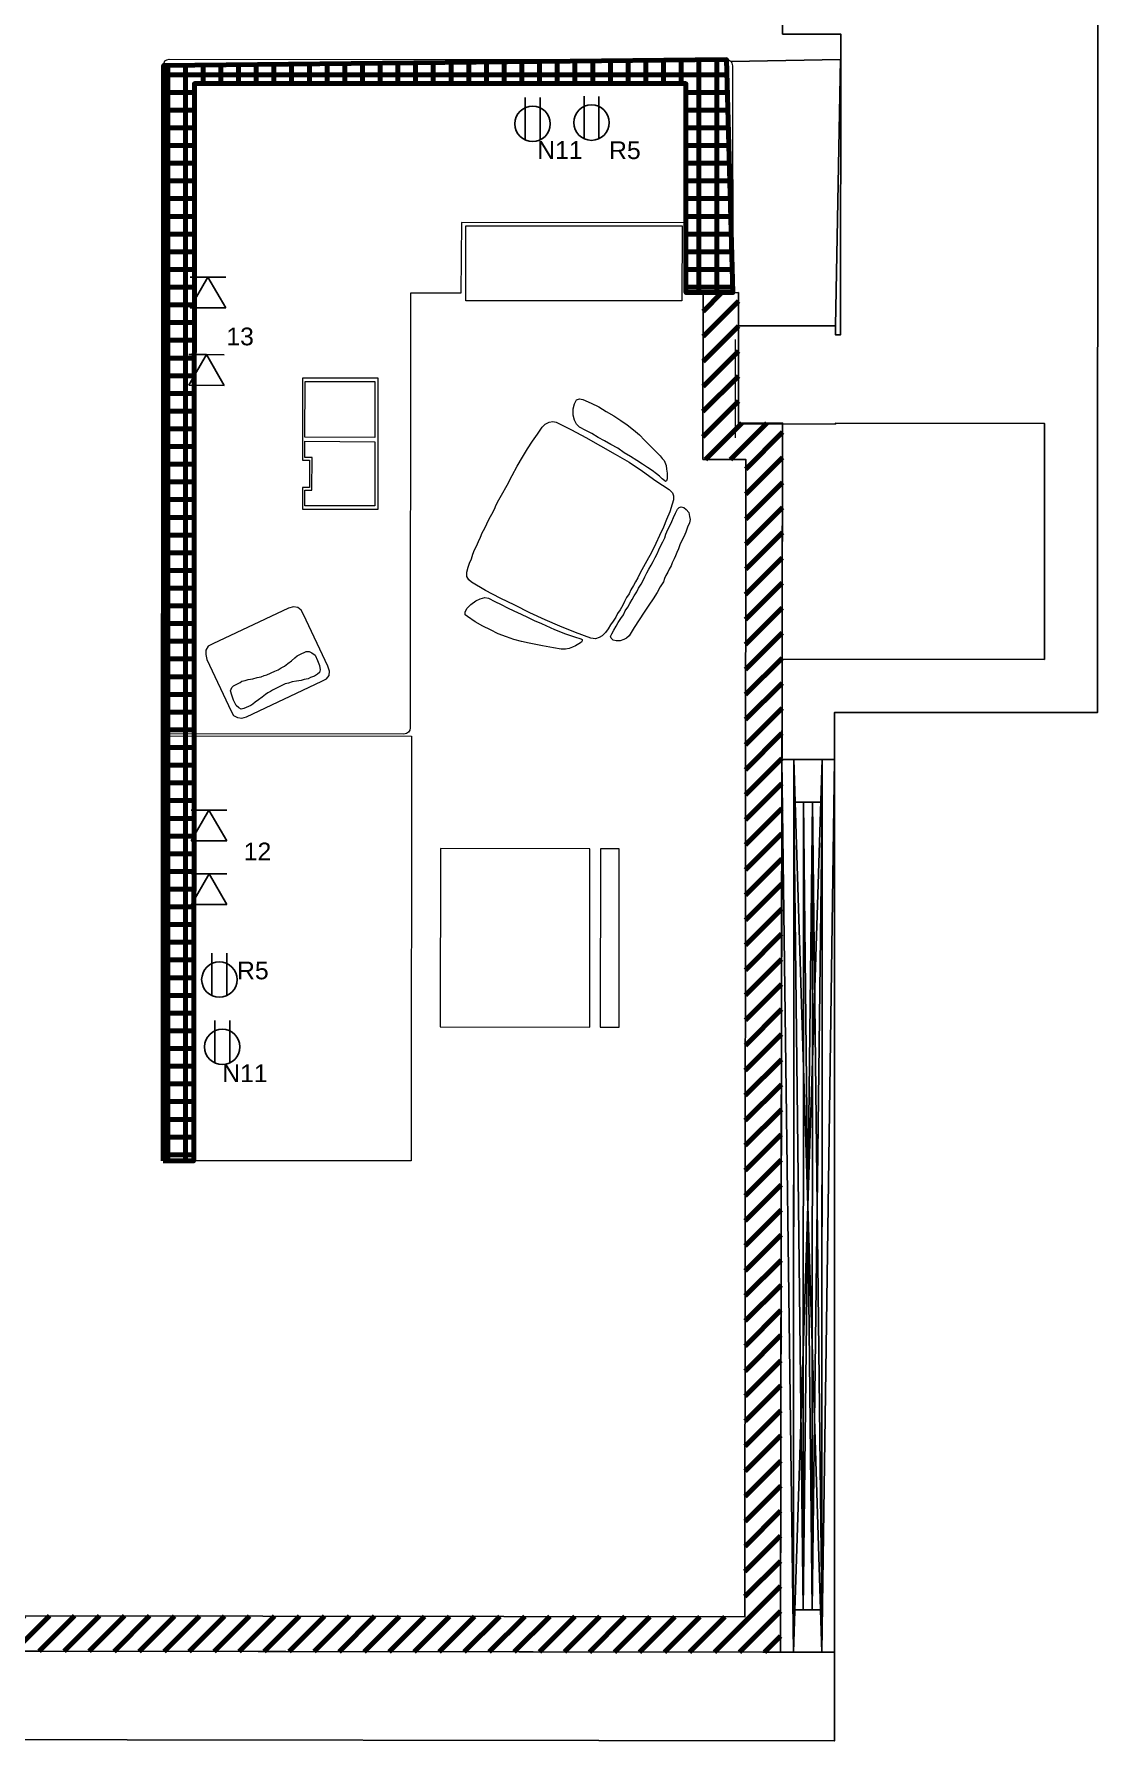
# Model space of a CAD drawing. Header units: metres. Extents: x -0.1 to 64.1, y -0.2 to 39.7.
# Drawn here: x 46.273 to 49.276, y 30.195 to 35.015 of the extents above; entities that cross this region are included whole.
import ezdxf

# ---------------------------------------------------------------- set-up
doc = ezdxf.new("R2010")
doc.units = ezdxf.units.M
doc.header["$LTSCALE"] = 0.2
doc.linetypes.add('ACAD_ISO02W100', pattern=[15, 12, -3])
for name, color, linetype in [('Canaletas', 4, 'Continuous'), ('Comunicacion', 1, 'Continuous'), ('Indicacion-Tabla', 7, 'Continuous'), ('Ruta de Cableado', 3, 'Continuous'), ('Tomacorrientes', 7, 'Continuous'), ('Voz', 160, 'Continuous'), ('www.dwgautocad.com', 7, 'Continuous')]:
    doc.layers.add(name, color=color, linetype=linetype)
doc.layers.add('DLX_CONT', color=7, linetype='Continuous', true_color=0x969696)
doc.layers.add('Muebles', color=9, linetype='Continuous', lineweight=5)
doc.layers.get('0').off()
doc.styles.get("Standard").update_dxf_attribs({"font": 'arial.ttf'})

# ---------------------------------------------------------------- blocks, each defined once
blk = doc.blocks.new('871_0_0')
mesh = blk.add_polyface()
corners = [(-1.1404, 0.0125, 0.88), (1.1404, -0.0125, 0.88), (1.1404, 0.0125, 0.88), (1.1404, -0.0125, 0.88), (-1.1404, 0.0125, 0.88), (-1.1404, -0.0125, 0.88), (-1.1404, 0.0125, -0.88), (-1.1404, -0.0125, 0.88), (-1.1404, 0.0125, 0.88), (-1.1404, -0.0125, 0.88), (-1.1404, 0.0125, -0.88), (-1.1404, -0.0125, -0.88), (1.1404, 0.0125, 0.88), (1.1404, -0.0125, -0.88), (1.1404, 0.0125, -0.88), (1.1404, -0.0125, -0.88), (1.1404, 0.0125, 0.88), (1.1404, -0.0125, 0.88), (1.1404, 0.0125, -0.88), (-1.1404, -0.0125, -0.88), (-1.1404, 0.0125, -0.88), (-1.1404, -0.0125, -0.88), (1.1404, 0.0125, -0.88), (1.1404, -0.0125, -0.88)]
mesh.append_faces([[corners[k] for k in face] for face in [(0, 1, 2), (3, 4, 5), (6, 7, 8), (9, 10, 11), (12, 13, 14), (15, 16, 17), (18, 19, 20), (21, 22, 23)]])
blk = doc.blocks.new('871_0_1')
mesh = blk.add_polyface()
corners = [(-1.2604, 0.04, 1), (1.2604, -0.04, 1), (1.2604, 0.04, 1), (1.2604, -0.04, 1), (-1.2604, 0.04, 1), (-1.2604, -0.04, 1), (1.2604, 0.04, 1), (1.2604, -0.04, -1), (1.2604, 0.04, -1), (1.2604, -0.04, -1), (1.2604, 0.04, 1), (1.2604, -0.04, 1), (1.2604, 0.04, -1), (-1.2604, -0.04, -1), (-1.2604, 0.04, -1), (-1.2604, -0.04, -1), (1.2604, 0.04, -1), (1.2604, -0.04, -1), (-1.2604, 0.04, -1), (-1.2604, -0.04, 1), (-1.2604, 0.04, 1), (-1.2604, -0.04, 1), (-1.2604, 0.04, -1), (-1.2604, -0.04, -1), (1.2604, -0.04, -1), (-1.1404, -0.04, -0.88), (-1.2604, -0.04, -1), (-1.2604, -0.04, -1), (-1.1404, -0.04, 0.88), (-1.2604, -0.04, 1), (-1.2604, -0.04, -1), (-1.1404, -0.04, -0.88), (-1.1404, -0.04, 0.88), (1.2604, -0.04, -1), (1.1404, -0.04, -0.88), (-1.1404, -0.04, -0.88), (1.2604, -0.04, 1), (1.1404, -0.04, -0.88), (1.2604, -0.04, -1), (1.2604, -0.04, 1), (1.1404, -0.04, 0.88), (1.1404, -0.04, -0.88), (-1.2604, -0.04, 1), (1.1404, -0.04, 0.88), (1.2604, -0.04, 1), (1.1404, -0.04, 0.88), (-1.2604, -0.04, 1), (-1.1404, -0.04, 0.88), (1.2604, 0.04, 1), (-1.1404, 0.04, 0.88), (-1.2604, 0.04, 1), (-1.2604, 0.04, 1), (-1.1404, 0.04, -0.88), (-1.2604, 0.04, -1), (-1.2604, 0.04, 1), (-1.1404, 0.04, 0.88), (-1.1404, 0.04, -0.88), (1.2604, 0.04, 1), (1.1404, 0.04, 0.88), (-1.1404, 0.04, 0.88), (1.2604, 0.04, -1), (1.1404, 0.04, 0.88), (1.2604, 0.04, 1), (1.2604, 0.04, -1), (1.1404, 0.04, -0.88), (1.1404, 0.04, 0.88), (-1.2604, 0.04, -1), (1.1404, 0.04, -0.88), (1.2604, 0.04, -1), (1.1404, 0.04, -0.88), (-1.2604, 0.04, -1), (-1.1404, 0.04, -0.88), (1.1404, -0.0125, 0.88), (-1.1404, -0.04, 0.88), (-1.1404, -0.0125, 0.88), (-1.1404, -0.04, 0.88), (1.1404, -0.0125, 0.88), (1.1404, -0.04, 0.88), (1.1404, -0.04, 0.88), (1.1404, -0.0125, -0.88), (1.1404, -0.04, -0.88), (1.1404, -0.0125, -0.88), (1.1404, -0.04, 0.88), (1.1404, -0.0125, 0.88), (-1.1404, -0.04, -0.88), (-1.1404, -0.0125, 0.88), (-1.1404, -0.04, 0.88), (-1.1404, -0.0125, 0.88), (-1.1404, -0.04, -0.88), (-1.1404, -0.0125, -0.88), (1.1404, -0.04, -0.88), (-1.1404, -0.0125, -0.88), (-1.1404, -0.04, -0.88), (-1.1404, -0.0125, -0.88), (1.1404, -0.04, -0.88), (1.1404, -0.0125, -0.88), (-1.1404, 0.0125, 0.88), (1.1404, 0.04, 0.88), (1.1404, 0.0125, 0.88), (1.1404, 0.04, 0.88), (-1.1404, 0.0125, 0.88), (-1.1404, 0.04, 0.88), (-1.1404, -0.0125, 0.88), (1.1404, 0.0125, 0.88), (1.1404, -0.0125, 0.88), (1.1404, 0.0125, 0.88), (-1.1404, -0.0125, 0.88), (-1.1404, 0.0125, 0.88), (1.1404, 0.04, -0.88), (1.1404, 0.0125, 0.88), (1.1404, 0.04, 0.88), (1.1404, 0.0125, 0.88), (1.1404, 0.04, -0.88), (1.1404, 0.0125, -0.88), (1.1404, 0.0125, -0.88), (1.1404, -0.0125, 0.88), (1.1404, 0.0125, 0.88), (1.1404, -0.0125, 0.88), (1.1404, 0.0125, -0.88), (1.1404, -0.0125, -0.88), (1.1404, 0.04, -0.88), (-1.1404, 0.0125, -0.88), (1.1404, 0.0125, -0.88), (-1.1404, 0.0125, -0.88), (1.1404, 0.04, -0.88), (-1.1404, 0.04, -0.88), (1.1404, -0.0125, -0.88), (-1.1404, 0.0125, -0.88), (-1.1404, -0.0125, -0.88), (-1.1404, 0.0125, -0.88), (1.1404, -0.0125, -0.88), (1.1404, 0.0125, -0.88), (-1.1404, 0.04, 0.88), (-1.1404, 0.0125, -0.88), (-1.1404, 0.04, -0.88), (-1.1404, 0.0125, -0.88), (-1.1404, 0.04, 0.88), (-1.1404, 0.0125, 0.88), (-1.1404, -0.0125, -0.88), (-1.1404, 0.0125, 0.88), (-1.1404, -0.0125, 0.88), (-1.1404, 0.0125, 0.88), (-1.1404, -0.0125, -0.88), (-1.1404, 0.0125, -0.88)]
mesh.append_faces([[corners[k] for k in face] for face in [(0, 1, 2), (3, 4, 5), (6, 7, 8), (9, 10, 11), (12, 13, 14), (15, 16, 17), (18, 19, 20), (21, 22, 23), (24, 25, 26), (27, 28, 29), (30, 31, 32), (33, 34, 35), (36, 37, 38), (39, 40, 41), (42, 43, 44), (45, 46, 47), (48, 49, 50), (51, 52, 53), (54, 55, 56), (57, 58, 59), (60, 61, 62), (63, 64, 65), (66, 67, 68), (69, 70, 71), (72, 73, 74), (75, 76, 77), (78, 79, 80), (81, 82, 83), (84, 85, 86), (87, 88, 89), (90, 91, 92), (93, 94, 95), (96, 97, 98), (99, 100, 101), (102, 103, 104), (105, 106, 107), (108, 109, 110), (111, 112, 113), (114, 115, 116), (117, 118, 119), (120, 121, 122), (123, 124, 125), (126, 127, 128), (129, 130, 131), (132, 133, 134), (135, 136, 137), (138, 139, 140), (141, 142, 143)]])
blk = doc.blocks.new('871_0_2')
mesh = blk.add_polyface()
corners = [(-1.1404, -0.0125, -0.88), (1.1404, -0.0125, 0.88), (-1.1404, -0.0125, 0.88), (1.1404, -0.0125, 0.88), (-1.1404, -0.0125, -0.88), (1.1404, -0.0125, -0.88), (1.1404, 0.0125, -0.88), (-1.1404, 0.0125, 0.88), (1.1404, 0.0125, 0.88), (-1.1404, 0.0125, 0.88), (1.1404, 0.0125, -0.88), (-1.1404, 0.0125, -0.88)]
mesh.append_faces([[corners[k] for k in face] for face in [(0, 1, 2), (3, 4, 5), (6, 7, 8), (9, 10, 11)]])
blk = doc.blocks.new('A$C5C5878FB')
at = {"layer": 'Muebles'}
for p, q in [((0, 1286.8, -35.3), (1200, 1286.8, -35.3)), ((0, 586.8, -35.3), (0, 1286.8, -35.3)), ((1200, 1286.8, -35.3), (1200, 586.8, -35.3)), ((1200, 586.8, -35.3), (0, 586.8, -35.3)), ((378.7, 505, -35.3), (378.7, 83.2, -35.3)), ((882.2, 505, -35.3), (378.7, 505, -35.3)), ((882.2, 83.2, -35.3), (882.2, 505, -35.3)), ((378.7, 83.2, -35.3), (882.2, 83.2, -35.3)), ((882.2, 53.5, -35.3), (378.7, 53.5, -35.3)), ((378.7, 53.5, -35.3), (378.7, 0, -35.3)), ((882.2, 0, -35.3), (882.2, 53.5, -35.3)), ((378.7, 0, -35.3), (882.2, 0, -35.3))]:
    blk.add_line(p, q, dxfattribs=at)
blk = doc.blocks.new('Datos')
at = {"layer": 'Comunicacion'}
for p, q in [((-0.0433, 0.05), (-0.0433, -0.05)), ((0.0433, 0), (-0.0433, 0.05)), ((-0.0433, 0.05), (-0.0433, -0.05)), ((0.0433, -0.05), (0.0433, 0.05)), ((-0.0433, -0.05), (0.0433, 0)), ((0.0433, 0), (0.0433, -0.05)), ((0.0433, -0.05), (0.0433, -0.05))]:
    blk.add_line(p, q, dxfattribs=at)
blk = doc.blocks.new('Tomacorriente')
at = {"layer": 'Tomacorrientes'}
for p, q in [((0.0453, 0.0211), (-0.0453, 0.0211)), ((0.0453, 0.0211), (0.0743, 0.0211)), ((-0.0453, -0.0211), (0.0453, -0.0211)), ((0.0453, -0.0211), (0.0743, -0.0211))]:
    blk.add_line(p, q, dxfattribs=at)
blk.add_circle((0, 0), 0.05, dxfattribs=at)
blk = doc.blocks.new('VOZ')
at = {"layer": 'Voz'}
for p, q in [((0.0577, 0), (-0.0289, 0.05)), ((0.0577, 0), (-0.0289, 0.05)), ((-0.0289, 0.05), (-0.0289, -0.05)), ((0.0577, 0), (0.0577, 0.05)), ((0.0577, 0.05), (0.0577, 0)), ((-0.0289, -0.05), (0.0577, 0)), ((0.0577, 0), (0.0577, -0.05))]:
    blk.add_line(p, q, dxfattribs=at)

msp = doc.modelspace()

# ---------------------------------------------------------------- hatches: boundary and pattern name
at = {"layer": 'Canaletas', "linetype": 'ACAD_ISO02W100', "lineweight": 100}
h = msp.add_hatch(dxfattribs=at)
h.set_pattern_fill('_USER', color=256, scale=0.05, angle=180, pattern_type=0)
h.set_pattern_definition([(180, (0, 0), (-6e-18, -0.05), [])])
h.paths.add_polyline_path([(46.7256, 34.8752), (48.113, 34.8752), (48.113, 34.2846), (48.2457, 34.2847), (48.2282, 34.943), (46.6383, 34.9262), (46.6377, 31.8328), (46.7235, 31.8328)])
h = msp.add_hatch(dxfattribs=at)
h.set_pattern_fill('_USER', color=256, scale=0.05, pattern_type=0)
h.set_pattern_definition([(0, (0, 0), (0, 0.05), [])])
h.paths.add_polyline_path([(46.7256, 34.8752), (48.113, 34.8752), (48.113, 34.2846), (48.2457, 34.2847), (48.2282, 34.943), (46.6383, 34.9262), (46.6377, 31.8328), (46.7235, 31.8328)])
h = msp.add_hatch(dxfattribs=at)
h.set_pattern_fill('_USER', color=256, scale=0.05, angle=90, pattern_type=0)
h.set_pattern_definition([(90, (0, 0), (-0.05, 3e-18), [])])
h.paths.add_polyline_path([(46.7256, 34.8752), (48.113, 34.8752), (48.113, 34.2846), (48.2457, 34.2847), (48.2282, 34.943), (46.6383, 34.9262), (46.6377, 31.8328), (46.7235, 31.8328)])
h = msp.add_hatch(dxfattribs=at)
h.set_pattern_fill('_USER', color=256, scale=0.05, angle=45, pattern_type=0)
h.set_pattern_definition([(45, (0, 0), (-0.03535534, 0.03535534), [])])
h.paths.add_polyline_path([(40.7965, 31.5153), (40.6965, 31.5154), (40.6958, 30.4556), (48.3799, 30.445), (48.386, 33.9163), (48.2614, 33.9164), (48.2616, 34.1908), (48.2616, 34.2848), (48.1616, 34.2845), (48.1614, 33.9138), (48.1613, 33.8138), (48.2821, 33.8137), (48.2799, 30.5451), (40.7958, 30.5556)])

# ---------------------------------------------------------------- linework, layer by layer
at = {"layer": 'Canaletas', "linetype": 'Continuous', "lineweight": 100}
msp.add_lwpolyline([(46.6377, 31.8328), (46.6383, 34.9262), (48.2282, 34.943), (48.2457, 34.2847), (48.113, 34.2846), (48.113, 34.8752), (46.7256, 34.8752), (46.7235, 31.8328)], close=True, dxfattribs=at)
at = {"layer": 'Canaletas'}
msp.add_lwpolyline([(40.6965, 31.5154), (40.7965, 31.5153), (40.7958, 30.5556), (48.2799, 30.5451), (48.2821, 33.8137), (48.1613, 33.8138), (48.1614, 33.9138), (48.1616, 34.2845), (48.2616, 34.2848), (48.2616, 34.1908), (48.2614, 33.9164), (48.386, 33.9163), (48.3799, 30.445), (40.6958, 30.4556), (40.6965, 31.5154), (40.7965, 31.5153), (40.7965, 31.5153)], close=True, dxfattribs=at)
at = {"layer": 'DLX_CONT'}
for points in [[(48.3861, 35.0147, 0), (48.3862, 35.1647, 0)], [(49.2748, 33.0986, 0), (49.2763, 35.164, 0)], [(49.2748, 33.0986, 0), (49.2763, 35.164, 0)], [(48.5502, 35.0146, 0), (48.3861, 35.0147, 0)], [(48.5502, 35.0146, 0), (48.3861, 35.0147, 0)], [(48.5497, 34.1658, 0), (48.5502, 35.0146, 0)], [(48.5497, 34.1658, 0), (48.5502, 35.0146, 0)], [(48.2616, 34.1908, 0), (48.5356, 34.1906, 0)], [(48.2616, 34.1908, 0), (48.5356, 34.1906, 0)], [(48.5356, 34.1906, 0), (48.5355, 34.1658, 0)], [(48.5356, 34.1906, 0), (48.5355, 34.1658, 0)], [(48.5355, 34.1658, 0), (48.5497, 34.1658, 0)], [(48.5355, 34.1658, 0), (48.5497, 34.1658, 0)], [(48.5354, 33.9135, 0), (48.2614, 33.9137, 0)], [(48.5354, 33.9135, 0), (48.2614, 33.9137, 0)], [(49.1256, 33.9154, 0), (48.5354, 33.9158, 0)], [(48.5354, 33.9158, 0), (48.5354, 33.9135, 0)], [(49.1256, 33.9154, 0), (48.5354, 33.9158, 0)], [(48.5354, 33.9158, 0), (48.5354, 33.9135, 0)], [(49.1252, 33.2487, 0), (49.1256, 33.9154, 0)], [(49.1252, 33.2487, 0), (49.1256, 33.9154, 0)], [(48.3799, 30.445, 0), (48.3848, 33.2492, 0)], [(48.3799, 30.445, 0), (48.3848, 33.2492, 0)], [(48.3848, 33.2492, 0), (49.1252, 33.2487, 0)], [(48.3848, 33.2492, 0), (49.1252, 33.2487, 0)], [(48.5323, 30.1948, 0), (48.5329, 33.0991, 0)], [(48.5323, 30.1948, 0), (48.5329, 33.0991, 0)], [(48.5329, 33.0991, 0), (49.2748, 33.0986, 0)], [(48.5329, 33.0991, 0), (49.2748, 33.0986, 0)], [(40.6958, 30.4556, 0), (48.3799, 30.445, 0)], [(40.6958, 30.4556, 0), (48.3799, 30.445, 0)], [(40.5446, 30.2058, 0), (48.5323, 30.1948, 0)], [(40.5446, 30.2058, 0), (48.5323, 30.1948, 0)]]:
    msp.add_polyline3d(points, dxfattribs=at)
at = {"layer": 'Muebles', "linetype": 'Continuous'}
for p, q in [((46.6473, 34.9424), (46.6545, 34.9441)), ((46.6545, 34.9441), (48.2282, 34.943)), ((46.637, 33.0564), (46.6383, 34.9262)), ((46.6383, 34.9262), (46.6401, 34.9334)), ((46.6401, 34.9334), (46.6419, 34.9388)), ((46.6419, 34.9388), (46.6473, 34.9424)), ((48.2282, 34.943), (48.2354, 34.9413)), ((48.2354, 34.9413), (48.2408, 34.9377)), ((48.2408, 34.9377), (48.2426, 34.9323)), ((48.2426, 34.9323), (48.2444, 34.9251)), ((48.2444, 34.9251), (48.2457, 34.2845)), ((47.4796, 34.4824), (47.4777, 34.2832)), ((48.1131, 34.482), (47.4796, 34.4824)), ((47.492, 34.2616), (47.4922, 34.4734)), ((47.4922, 34.4734), (48.1023, 34.473)), ((48.1023, 34.473), (48.1021, 34.2612)), ((48.113, 34.2846), (48.1131, 34.482)), ((47.3359, 34.2833), (47.3351, 33.0559)), ((47.4777, 34.2832), (47.3359, 34.2833)), ((48.2457, 34.2845), (48.113, 34.2846)), ((48.1021, 34.2612), (47.492, 34.2616)), ((47.0307, 34.043), (47.0306, 33.8116)), ((47.2442, 34.0429), (47.0307, 34.043)), ((47.0377, 33.8761), (47.0379, 34.034)), ((47.0379, 34.034), (47.2352, 34.0339)), ((47.2352, 34.0339), (47.2351, 33.876)), ((47.244, 33.6732), (47.2442, 34.0429)), ((47.7987, 33.9707), (47.8041, 33.9815)), ((47.8041, 33.9815), (47.813, 33.9851)), ((47.813, 33.9851), (47.822, 33.9833)), ((47.822, 33.9833), (47.8454, 33.9725)), ((47.7951, 33.9564), (47.7987, 33.9707)), ((47.7951, 33.9385), (47.7951, 33.9564)), ((47.7987, 33.9241), (47.7951, 33.9385)), ((47.8454, 33.9725), (47.8669, 33.9617)), ((47.8669, 33.9617), (47.8884, 33.9491)), ((47.8884, 33.9491), (47.91, 33.9366)), ((47.91, 33.9366), (47.9297, 33.924)), ((47.6802, 33.865), (47.6945, 33.8847)), ((47.6945, 33.8847), (47.7071, 33.9044)), ((47.7071, 33.9044), (47.7161, 33.9134)), ((47.7161, 33.9134), (47.7269, 33.9187)), ((47.7269, 33.9187), (47.7376, 33.9206)), ((47.7376, 33.9206), (47.7466, 33.9187)), ((47.7466, 33.9187), (47.7897, 33.8972)), ((47.7897, 33.8972), (47.831, 33.8756)), ((47.804, 33.9133), (47.7987, 33.9241)), ((47.813, 33.9043), (47.804, 33.9133)), ((47.831, 33.8954), (47.813, 33.9043)), ((47.8471, 33.8864), (47.831, 33.8954)), ((47.865, 33.8756), (47.8471, 33.8864)), ((47.9297, 33.924), (47.9476, 33.9115)), ((47.9476, 33.9115), (47.9655, 33.897)), ((47.9655, 33.897), (47.9817, 33.8827)), ((47.2351, 33.876), (47.0377, 33.8761)), ((47.0377, 33.8187), (47.0377, 33.8654)), ((47.0377, 33.8654), (47.2351, 33.8634)), ((47.2351, 33.8634), (47.235, 33.6822)), ((47.6515, 33.8201), (47.6658, 33.8434)), ((47.6658, 33.8434), (47.6802, 33.865)), ((47.831, 33.8756), (47.8722, 33.8523)), ((47.8829, 33.8666), (47.865, 33.8756)), ((47.8722, 33.8523), (47.9134, 33.8289)), ((47.9009, 33.8558), (47.8829, 33.8666)), ((47.9206, 33.845), (47.9009, 33.8558)), ((47.9386, 33.8324), (47.9206, 33.845)), ((47.9817, 33.8827), (47.996, 33.8683)), ((47.996, 33.8683), (48.0104, 33.8539)), ((48.0104, 33.8539), (48.0211, 33.8432)), ((48.0211, 33.8432), (48.0319, 33.8324)), ((47.0306, 33.8116), (47.0503, 33.8116)), ((47.0575, 33.8187), (47.0377, 33.8187)), ((47.0503, 33.8116), (47.0502, 33.7344)), ((47.0574, 33.7272), (47.0575, 33.8187)), ((47.6227, 33.7681), (47.6371, 33.795)), ((47.6371, 33.795), (47.6515, 33.8201)), ((47.9134, 33.8289), (47.9529, 33.8055)), ((47.9565, 33.8217), (47.9386, 33.8324)), ((47.9529, 33.8055), (47.9906, 33.7804)), ((47.9744, 33.8109), (47.9565, 33.8217)), ((47.9906, 33.8001), (47.9744, 33.8109)), ((48.0049, 33.7912), (47.9906, 33.8001)), ((48.0175, 33.7822), (48.0049, 33.7912)), ((48.0319, 33.8324), (48.0409, 33.8234)), ((48.0409, 33.8234), (48.0462, 33.8163)), ((48.0462, 33.8163), (48.0516, 33.8109)), ((48.0516, 33.8109), (48.0534, 33.8055)), ((48.0534, 33.8055), (48.057, 33.7965)), ((48.057, 33.7965), (48.0588, 33.7857)), ((47.5922, 33.7125), (47.6083, 33.7412)), ((47.6083, 33.7412), (47.6227, 33.7681)), ((47.9906, 33.7804), (48.0283, 33.7534)), ((48.03, 33.7732), (48.0175, 33.7822)), ((48.0283, 33.7534), (48.0659, 33.7283)), ((48.039, 33.766), (48.03, 33.7732)), ((48.0462, 33.7588), (48.039, 33.766)), ((48.0533, 33.7534), (48.0462, 33.7588)), ((48.0552, 33.7516), (48.0533, 33.7534)), ((48.0588, 33.7534), (48.0552, 33.7516)), ((48.0588, 33.7857), (48.0606, 33.7749)), ((48.0605, 33.7588), (48.0588, 33.7534)), ((48.0606, 33.7749), (48.0605, 33.766)), ((48.0605, 33.766), (48.0605, 33.7588)), ((47.0305, 33.7344), (47.0305, 33.6734)), ((47.0305, 33.7344), (47.0305, 33.7344)), ((47.0305, 33.7344), (47.0305, 33.7344)), ((47.0502, 33.7344), (47.0305, 33.7344)), ((47.0376, 33.6823), (47.0376, 33.7272)), ((47.0376, 33.7272), (47.0574, 33.7272)), ((47.5778, 33.6856), (47.5849, 33.6999)), ((47.5849, 33.6999), (47.5922, 33.7125)), ((48.0659, 33.7283), (48.0749, 33.7194)), ((48.0784, 33.6996), (48.0748, 33.687)), ((48.0749, 33.7194), (48.0784, 33.7104)), ((48.0784, 33.7104), (48.0784, 33.6996)), ((47.0305, 33.6734), (47.244, 33.6732)), ((47.235, 33.6822), (47.0376, 33.6823)), ((47.5509, 33.6318), (47.558, 33.6461)), ((47.558, 33.6461), (47.5652, 33.6587)), ((47.5652, 33.6587), (47.5724, 33.673)), ((47.5724, 33.673), (47.5778, 33.6856)), ((48.0587, 33.6439), (48.0497, 33.6225)), ((48.0677, 33.6655), (48.0587, 33.6439)), ((48.0748, 33.687), (48.0677, 33.6655)), ((48.073, 33.6386), (48.0784, 33.6494)), ((48.0784, 33.6494), (48.0838, 33.6619)), ((48.0838, 33.6619), (48.0892, 33.6727)), ((48.0892, 33.6727), (48.0946, 33.678)), ((48.0946, 33.678), (48.1, 33.6799)), ((48.1, 33.6799), (48.1072, 33.678)), ((48.1072, 33.678), (48.1143, 33.6726)), ((48.1143, 33.6726), (48.1215, 33.6637)), ((48.1215, 33.6637), (48.1233, 33.6529)), ((48.1251, 33.6439), (48.1232, 33.6349)), ((48.1233, 33.6529), (48.1251, 33.6439)), ((47.5328, 33.5941), (47.5383, 33.6067)), ((47.5383, 33.6067), (47.5454, 33.6192)), ((47.5454, 33.6192), (47.5509, 33.6318)), ((48.0389, 33.5991), (48.0281, 33.5758)), ((48.0497, 33.6225), (48.0389, 33.5991)), ((48.0532, 33.592), (48.0568, 33.6027)), ((48.0568, 33.6027), (48.0622, 33.6153)), ((48.0622, 33.6153), (48.0677, 33.626)), ((48.0677, 33.626), (48.073, 33.6386)), ((48.1071, 33.5955), (48.1017, 33.5847)), ((48.1125, 33.608), (48.1071, 33.5955)), ((48.1179, 33.6224), (48.1125, 33.608)), ((48.1232, 33.6349), (48.1179, 33.6224)), ((47.5113, 33.5457), (47.5167, 33.5582)), ((47.5167, 33.5582), (47.5221, 33.569)), ((47.5221, 33.569), (47.5274, 33.5815)), ((47.5274, 33.5815), (47.5328, 33.5941)), ((48.0156, 33.5507), (48.003, 33.5274)), ((48.0281, 33.5758), (48.0156, 33.5507)), ((48.0263, 33.5363), (48.0317, 33.5471)), ((48.0317, 33.5471), (48.0371, 33.5579)), ((48.0371, 33.5579), (48.0425, 33.5704)), ((48.0425, 33.5704), (48.0479, 33.5812)), ((48.0479, 33.5812), (48.0532, 33.592)), ((48.0873, 33.5506), (48.0837, 33.5417)), ((48.0927, 33.5614), (48.0873, 33.5506)), ((48.0963, 33.5722), (48.0927, 33.5614)), ((48.1017, 33.5847), (48.0963, 33.5722)), ((47.4951, 33.4954), (47.4987, 33.5098)), ((47.4987, 33.5098), (47.5023, 33.5205)), ((47.5023, 33.5205), (47.5077, 33.5331)), ((47.5077, 33.5331), (47.5113, 33.5457)), ((47.9886, 33.5022), (47.9832, 33.4915)), ((48.003, 33.5274), (47.9886, 33.5022)), ((47.9886, 33.5022), (47.9886, 33.5022)), ((48.0029, 33.4933), (48.0083, 33.504)), ((48.0083, 33.504), (48.0155, 33.5148)), ((48.0155, 33.5148), (48.0209, 33.5255)), ((48.0209, 33.5255), (48.0263, 33.5363)), ((48.0657, 33.504), (48.0621, 33.495)), ((48.0711, 33.5129), (48.0657, 33.504)), ((48.0747, 33.522), (48.0711, 33.5129)), ((48.0802, 33.5327), (48.0747, 33.522)), ((48.0837, 33.5417), (48.0802, 33.5327)), ((47.4951, 33.4829), (47.4951, 33.4954)), ((47.5005, 33.4738), (47.4951, 33.4829)), ((47.5077, 33.4667), (47.5005, 33.4738)), ((47.5471, 33.4434), (47.5077, 33.4667)), ((47.9652, 33.4574), (47.9581, 33.4449)), ((47.9707, 33.4682), (47.9652, 33.4574)), ((47.9778, 33.479), (47.9707, 33.4682)), ((47.9742, 33.4395), (47.9796, 33.4502)), ((47.9832, 33.4915), (47.9778, 33.479)), ((47.9796, 33.4502), (47.9868, 33.461)), ((47.9868, 33.461), (47.9921, 33.4717)), ((47.9921, 33.4717), (47.9976, 33.4825)), ((47.9976, 33.4825), (48.0029, 33.4933)), ((48.0406, 33.4538), (48.0316, 33.4376)), ((48.0496, 33.4681), (48.0406, 33.4538)), ((48.0531, 33.4771), (48.0496, 33.4681)), ((48.0496, 33.4681), (48.0496, 33.4681)), ((48.0568, 33.486), (48.0531, 33.4771)), ((48.0621, 33.495), (48.0568, 33.486)), ((47.495, 33.3931), (47.5058, 33.4039)), ((47.5058, 33.4039), (47.5202, 33.4146)), ((47.5202, 33.4146), (47.5327, 33.42)), ((47.5327, 33.42), (47.5453, 33.4236)), ((47.5453, 33.4236), (47.5561, 33.4218)), ((47.5884, 33.4218), (47.5471, 33.4434)), ((47.5561, 33.4218), (47.574, 33.4128)), ((47.574, 33.4128), (47.5919, 33.4038)), ((47.6297, 33.402), (47.5884, 33.4218)), ((47.5919, 33.4038), (47.6099, 33.3948)), ((47.6726, 33.3804), (47.6297, 33.402)), ((47.9347, 33.4018), (47.9275, 33.3892)), ((47.9401, 33.4126), (47.9347, 33.4018)), ((47.9455, 33.4233), (47.9401, 33.4126)), ((47.9526, 33.4341), (47.9455, 33.4233)), ((47.9491, 33.3964), (47.9544, 33.4071)), ((47.9581, 33.4449), (47.9526, 33.4341)), ((47.9544, 33.4071), (47.9616, 33.4179)), ((47.9616, 33.4179), (47.967, 33.4287)), ((47.967, 33.4287), (47.9742, 33.4395)), ((48.0083, 33.4017), (47.9957, 33.382)), ((48.0208, 33.4197), (48.0083, 33.4017)), ((48.0316, 33.4376), (48.0208, 33.4197)), ((46.9908, 33.3935), (46.7772, 33.2931)), ((47.0051, 33.3971), (46.9908, 33.3935)), ((47.0177, 33.3952), (47.0051, 33.3971)), ((47.0267, 33.3881), (47.0177, 33.3952)), ((47.0339, 33.3755), (47.0267, 33.3881)), ((47.1019, 33.2301), (47.0339, 33.3755)), ((47.4897, 33.3824), (47.495, 33.3931)), ((47.4897, 33.3752), (47.4897, 33.3824)), ((47.4968, 33.3698), (47.4897, 33.3752)), ((47.5183, 33.3554), (47.4968, 33.3698)), ((47.5399, 33.3429), (47.5183, 33.3554)), ((47.6099, 33.3948), (47.6278, 33.3858)), ((47.6278, 33.3858), (47.6476, 33.3768)), ((47.6476, 33.3768), (47.6655, 33.3679)), ((47.6655, 33.3679), (47.6852, 33.3589)), ((47.7157, 33.3607), (47.6726, 33.3804)), ((47.6852, 33.3589), (47.705, 33.3499)), ((47.757, 33.3427), (47.7157, 33.3607)), ((47.9077, 33.357), (47.9006, 33.3462)), ((47.9149, 33.3677), (47.9077, 33.357)), ((47.9203, 33.3785), (47.9149, 33.3677)), ((47.9167, 33.3426), (47.9221, 33.3534)), ((47.9275, 33.3892), (47.9203, 33.3785)), ((47.9221, 33.3534), (47.9293, 33.3641)), ((47.9293, 33.3641), (47.9365, 33.3749)), ((47.9365, 33.3749), (47.9419, 33.3856)), ((47.9419, 33.3856), (47.9491, 33.3964)), ((47.9813, 33.3605), (47.967, 33.339)), ((47.9957, 33.382), (47.9813, 33.3605)), ((47.5614, 33.3321), (47.5399, 33.3429)), ((47.5829, 33.3213), (47.5614, 33.3321)), ((47.6062, 33.3123), (47.5829, 33.3213)), ((47.6277, 33.3051), (47.6062, 33.3123)), ((47.6493, 33.2997), (47.6277, 33.3051)), ((47.705, 33.3499), (47.7426, 33.3337)), ((47.7426, 33.3337), (47.7731, 33.3212)), ((47.8018, 33.3247), (47.757, 33.3427)), ((47.7731, 33.3212), (47.7982, 33.3122)), ((47.7982, 33.3122), (47.8162, 33.3067)), ((47.8449, 33.3086), (47.8018, 33.3247)), ((47.8162, 33.3067), (47.8162, 33.3067)), ((47.8162, 33.3067), (47.8198, 33.305)), ((47.8198, 33.305), (47.8198, 33.3014)), ((47.8575, 33.3067), (47.8449, 33.3086)), ((47.8682, 33.3103), (47.8575, 33.3067)), ((47.8772, 33.3157), (47.8682, 33.3103)), ((47.8862, 33.3246), (47.8772, 33.3157)), ((47.8934, 33.3354), (47.8862, 33.3246)), ((47.9006, 33.3462), (47.8934, 33.3354)), ((47.9006, 33.3139), (47.9041, 33.3211)), ((47.9023, 33.3085), (47.9006, 33.3139)), ((47.9077, 33.3032), (47.9023, 33.3085)), ((47.9041, 33.3211), (47.9095, 33.3318)), ((47.9095, 33.3318), (47.9167, 33.3426)), ((47.9454, 33.3085), (47.9382, 33.3049)), ((47.9525, 33.3156), (47.9454, 33.3085)), ((47.967, 33.339), (47.9525, 33.3156)), ((46.7646, 33.2859), (46.7574, 33.2752)), ((46.7574, 33.2752), (46.7574, 33.2626)), ((46.7574, 33.2626), (46.761, 33.2483)), ((46.7772, 33.2931), (46.7646, 33.2859)), ((47.0086, 33.2535), (47.0158, 33.2588)), ((47.0158, 33.2588), (47.023, 33.2624)), ((47.023, 33.2624), (47.0409, 33.2714)), ((47.0409, 33.2714), (47.0499, 33.2714)), ((47.0499, 33.2714), (47.0571, 33.2678)), ((47.0571, 33.2678), (47.0661, 33.2606)), ((47.0661, 33.2606), (47.0733, 33.2462)), ((47.6708, 33.2943), (47.6493, 33.2997)), ((47.7085, 33.2871), (47.6708, 33.2943)), ((47.739, 33.2817), (47.7085, 33.2871)), ((47.7606, 33.2781), (47.739, 33.2817)), ((47.7731, 33.2781), (47.7606, 33.2781)), ((47.7839, 33.2799), (47.7731, 33.2781)), ((47.7928, 33.2835), (47.7839, 33.2799)), ((47.8018, 33.2871), (47.7928, 33.2835)), ((47.8108, 33.2924), (47.8018, 33.2871)), ((47.818, 33.2978), (47.8108, 33.2924)), ((47.8198, 33.3014), (47.818, 33.2978)), ((47.9167, 33.3013), (47.9077, 33.3032)), ((47.9275, 33.3013), (47.9167, 33.3013)), ((47.9382, 33.3049), (47.9275, 33.3013)), ((46.761, 33.2483), (46.8291, 33.1029)), ((46.9297, 33.2051), (46.953, 33.2158)), ((46.953, 33.2158), (46.9619, 33.2194)), ((46.9619, 33.2194), (46.9709, 33.2248)), ((46.9709, 33.2248), (46.9799, 33.2302)), ((46.9799, 33.2302), (46.9889, 33.2373)), ((46.9889, 33.2373), (46.9997, 33.2445)), ((46.9997, 33.2445), (47.0086, 33.2535)), ((47.0786, 33.2122), (47.0732, 33.2068)), ((47.0733, 33.2462), (47.0786, 33.2319)), ((47.0786, 33.2319), (47.0804, 33.2193)), ((47.0804, 33.2193), (47.0786, 33.2122)), ((47.1073, 33.2157), (47.1019, 33.2301)), ((47.1055, 33.2032), (47.1073, 33.2157)), ((46.8273, 33.1603), (46.8309, 33.1693)), ((46.8309, 33.1693), (46.8363, 33.1746)), ((46.8363, 33.1746), (46.8543, 33.1836)), ((46.8543, 33.1836), (46.8597, 33.1872)), ((46.8543, 33.1836), (46.8543, 33.1836)), ((46.8597, 33.1872), (46.8686, 33.189)), ((46.8686, 33.189), (46.8776, 33.1926)), ((46.8722, 33.0867), (47.0857, 33.187)), ((46.8776, 33.1926), (46.8902, 33.1944)), ((46.8902, 33.1944), (46.9027, 33.1979)), ((46.9027, 33.1979), (46.9135, 33.1997)), ((46.9135, 33.1997), (46.9225, 33.2033)), ((46.9225, 33.2033), (46.9297, 33.2051)), ((46.9457, 33.162), (46.9404, 33.1584)), ((46.9745, 33.1763), (46.9457, 33.162)), ((46.9817, 33.1799), (46.9745, 33.1763)), ((46.9907, 33.1817), (46.9817, 33.1799)), ((47.0014, 33.1853), (46.9907, 33.1817)), ((47.014, 33.1871), (47.0014, 33.1853)), ((47.0265, 33.1889), (47.014, 33.1871)), ((47.0355, 33.1924), (47.0265, 33.1889)), ((47.0462, 33.1943), (47.0355, 33.1924)), ((47.0535, 33.1978), (47.0462, 33.1943)), ((47.0642, 33.2014), (47.0535, 33.1978)), ((47.0732, 33.2068), (47.0642, 33.2014)), ((47.0857, 33.187), (47.0983, 33.1942)), ((47.0983, 33.1942), (47.1055, 33.2032)), ((46.8309, 33.1477), (46.8273, 33.1603)), ((46.8362, 33.1334), (46.8309, 33.1477)), ((46.8434, 33.119), (46.8362, 33.1334)), ((46.8506, 33.1119), (46.8434, 33.119)), ((46.8847, 33.119), (46.865, 33.11)), ((46.8901, 33.1226), (46.8847, 33.119)), ((46.8973, 33.1279), (46.8901, 33.1226)), ((46.9062, 33.1351), (46.8973, 33.1279)), ((46.917, 33.1423), (46.9062, 33.1351)), ((46.926, 33.1494), (46.917, 33.1423)), ((46.9332, 33.1548), (46.926, 33.1494)), ((46.9404, 33.1584), (46.9332, 33.1548)), ((46.8291, 33.1029), (46.8291, 33.1029)), ((46.8291, 33.1029), (46.8362, 33.0903)), ((46.8362, 33.0903), (46.847, 33.0849)), ((46.847, 33.0849), (46.8596, 33.0831)), ((46.8578, 33.1082), (46.8506, 33.1119)), ((46.865, 33.11), (46.8578, 33.1082)), ((46.8596, 33.0831), (46.8722, 33.0867)), ((46.6388, 33.0491), (46.637, 33.0564)), ((46.6406, 33.0438), (46.6388, 33.0491)), ((46.646, 33.0402), (46.6406, 33.0438)), ((46.6532, 33.0384), (46.646, 33.0402)), ((47.3171, 33.0379), (46.6532, 33.0384)), ((47.3243, 33.0397), (47.3171, 33.0379)), ((47.3297, 33.0433), (47.3243, 33.0397)), ((47.3333, 33.0487), (47.3297, 33.0433)), ((47.3351, 33.0559), (47.3333, 33.0487))]:
    msp.add_line(p, q, dxfattribs=at)
at = {"layer": 'Muebles'}
msp.add_polyline3d([(48.2529, 33.8749, 0), (48.2531, 34.152, 0)], dxfattribs=at)
msp.add_polyline3d([(48.2529, 33.8749, 0), (48.2531, 34.152, 0)], dxfattribs=at)
at = {"layer": 'Ruta de Cableado'}
for p, q in [((48.5501, 34.9428), (48.2408, 34.9377)), ((48.5356, 34.1906, 2.8), (48.5501, 34.9428)), ((48.2614, 33.9137), (48.2616, 34.1908)), ((48.2616, 34.1908), (48.5356, 34.1906, 2.8)), ((48.386, 33.9136), (48.2614, 33.9137)), ((48.3848, 33.2492), (48.386, 33.9136)), ((48.3799, 30.445, 2), (48.3848, 33.2492)), ((40.6958, 30.4556), (48.3799, 30.445, 2))]:
    msp.add_line(p, q, dxfattribs=at)

# ---------------------------------------------------------------- block references
at = {"layer": 'DLX_CONT', "rotation": 89.98913808602721}
for name in ['871_0_1', '871_0_0', '871_0_2']:
    msp.add_blockref(name, (48.4574, 31.7054, 1), dxfattribs=at)
at = {"layer": 'Voz', "rotation": 89.96085480864697}
for name, p in [('Tomacorriente', (47.6803, 34.7614)), ('Tomacorriente', (47.8466, 34.7647)), ('Datos', (46.7638, 34.2849)), ('VOZ', (46.7596, 34.0518)), ('Datos', (46.7666, 32.7799)), ('VOZ', (46.7672, 32.5853)), ('Tomacorriente', (46.7959, 32.3447)), ('Tomacorriente', (46.8042, 32.1546))]:
    msp.add_blockref(name, p, dxfattribs=at)
at = {"layer": 'www.dwgautocad.com', "xscale": 0.00100000000000001, "yscale": 0.00100000000000001, "zscale": 0.00100000000000001, "rotation": 89.96085480864697}
msp.add_blockref('A$C5C5878FB', (47.9245, 31.832, 0.0353), dxfattribs=at)

# ---------------------------------------------------------------- texts
at = {"layer": 'Comunicacion', "char_height": 0.05, "width": 0.174042, "attachment_point": 1}
for s, insert in [('13', (46.8157, 34.1859)), ('12', (46.8648, 32.7315))]:
    msp.add_mtext(s, dxfattribs=dict(at, insert=insert))
at = {"layer": 'Indicacion-Tabla', "char_height": 0.05, "width": 0.174042, "attachment_point": 1}
for s, insert in [('N11', (47.6934, 34.7124)), ('R5', (47.8963, 34.7118)), ('R5', (46.8459, 32.3955)), ('N11', (46.8041, 32.1051))]:
    msp.add_mtext(s, dxfattribs=dict(at, insert=insert))

# ---------------------------------------------------------------- meshes
at = {"layer": 'DLX_CONT'}
mesh = msp.add_polyface(dxfattribs=at)
corners = [(48.5329, 33.0991, 2.8), (49.2748, 33.0986), (49.2748, 33.0986, 2.8), (49.2748, 33.0986), (48.5329, 33.0991, 2.8), (48.5329, 33.0991), (40.5446, 30.2058, 2.8), (48.5323, 30.1948), (48.5323, 30.1948, 2.8), (48.5323, 30.1948), (40.5446, 30.2058, 2.8), (40.5446, 30.2058), (40.5471, 33.9212, 2.8), (40.5446, 30.2058), (40.5446, 30.2058, 2.8), (40.5446, 30.2058), (40.5471, 33.9212, 2.8), (40.5471, 33.9212), (39.547, 33.9212, 2.8), (40.5471, 33.9212), (40.5471, 33.9212, 2.8), (40.5471, 33.9212), (39.547, 33.9212, 2.8), (39.547, 33.9212), (39.5452, 31.2969), (39.5466, 33.2806, 2.3), (39.5452, 31.2969, 2.8), (39.547, 33.9211, 2.3), (39.547, 33.9212), (39.547, 33.9212, 2.8), (39.547, 33.9211, 0.8), (39.547, 33.9212), (39.547, 33.9211, 2.3), (39.5452, 31.2969, 2.8), (39.547, 33.9211, 2.3), (39.547, 33.9212, 2.8), (39.5452, 31.2969, 2.8), (39.5466, 33.2806, 2.3), (39.547, 33.9211, 2.3), (39.5452, 31.2969), (39.5466, 33.2806, 0.8), (39.5466, 33.2806, 2.3), (39.547, 33.9212), (39.5466, 33.2806, 0.8), (39.5452, 31.2969), (39.5466, 33.2806, 0.8), (39.547, 33.9212), (39.547, 33.9211, 0.8), (39.5452, 31.2969), (37.5733, 31.2983, 0.8), (36.9862, 31.2987), (36.9862, 31.2987, 2.8), (39.0217, 31.2973, 2.3), (39.5452, 31.2969, 2.8), (36.9862, 31.2987, 2.8), (37.5733, 31.2983, 2.3), (39.0217, 31.2973, 2.3), (39.0217, 31.2973, 2.3), (39.5452, 31.2969), (39.5452, 31.2969, 2.8), (39.0217, 31.2973, 0.8), (39.5452, 31.2969), (39.0217, 31.2973, 2.3), (36.9862, 31.2987), (37.5733, 31.2983, 2.3), (36.9862, 31.2987, 2.8), (36.9862, 31.2987), (37.5733, 31.2983, 0.8), (37.5733, 31.2983, 2.3), (37.5733, 31.2983, 0.8), (39.5452, 31.2969), (39.0217, 31.2973, 0.8), (37.0022, 31.1249, 2.8), (36.9862, 31.2987), (36.9862, 31.2987, 2.8), (36.9862, 31.2987), (37.0022, 31.1249, 2.8), (37.0022, 31.1249), (36.3403, 31.0629, 2.8), (37.0022, 31.1249), (37.0022, 31.1249, 2.8), (37.0022, 31.1249), (36.3403, 31.0629, 2.8), (36.3403, 31.0629), (36.2626, 31.0709, 2.8), (36.3403, 31.0629), (36.3403, 31.0629, 2.8), (36.3403, 31.0629), (36.2626, 31.0709, 2.8), (36.2626, 31.0709), (36.1939, 31.1081, 2.8), (36.2626, 31.0709), (36.2626, 31.0709, 2.8), (36.2626, 31.0709), (36.1939, 31.1081, 2.8), (36.1939, 31.1081), (36.1447, 31.1688, 2.8), (36.1939, 31.1081), (36.1939, 31.1081, 2.8), (36.1939, 31.1081), (36.1447, 31.1688, 2.8), (36.1447, 31.1688), (36.1225, 31.2437, 2.8), (36.1447, 31.1688), (36.1447, 31.1688, 2.8), (36.1447, 31.1688), (36.1225, 31.2437, 2.8), (36.1225, 31.2437), (35.8613, 34.0875, 2.8), (36.1225, 31.2437), (36.1225, 31.2437, 2.8), (36.1225, 31.2437), (35.8613, 34.0875, 2.8), (35.8613, 34.0875), (35.8695, 34.165, 2.8), (35.8613, 34.0875), (35.8613, 34.0875, 2.8), (35.8613, 34.0875), (35.8695, 34.165, 2.8), (35.8695, 34.165), (35.9066, 34.2335, 2.8), (35.8695, 34.165), (35.8695, 34.165, 2.8), (35.8695, 34.165), (35.9066, 34.2335, 2.8), (35.9066, 34.2335), (35.9671, 34.2827, 2.8), (35.9066, 34.2335), (35.9066, 34.2335, 2.8), (35.9066, 34.2335), (35.9671, 34.2827, 2.8), (35.9671, 34.2827), (36.0418, 34.3049, 2.8), (35.9671, 34.2827), (35.9671, 34.2827, 2.8), (35.9671, 34.2827), (36.0418, 34.3049, 2.8), (36.0418, 34.3049), (36.7115, 34.3677, 2.8), (36.0418, 34.3049), (36.0418, 34.3049, 2.8), (36.0418, 34.3049), (36.7115, 34.3677, 2.8), (36.7115, 34.3677), (36.4232, 37.3981, 2.8), (36.7115, 34.3677), (36.7115, 34.3677, 2.8), (36.7115, 34.3677), (36.4232, 37.3981, 2.8), (36.4232, 37.3981), (36.4134, 37.3981, 2.8), (36.4232, 37.3981), (36.4232, 37.3981, 2.8), (36.4232, 37.3981), (36.4134, 37.3981, 2.8), (36.4134, 37.3981), (36.4137, 37.7002, 2.8), (36.4134, 37.3981), (36.4134, 37.3981, 2.8), (36.4134, 37.3981), (36.4137, 37.7002, 2.8), (36.4137, 37.7002), (49.2763, 35.164, 2.8), (48.5401, 35.1633), (48.5401, 35.1633, 2.8), (48.5401, 35.1633), (49.2763, 35.164, 2.8), (49.2763, 35.164), (49.2748, 33.0986, 2.8), (49.2763, 35.164), (49.2763, 35.164, 2.8), (49.2763, 35.164), (49.2748, 33.0986, 2.8), (49.2748, 33.0986)]
mesh.append_faces([[corners[k] for k in face] for face in [(0, 1, 2), (3, 4, 5), (6, 7, 8), (9, 10, 11), (12, 13, 14), (15, 16, 17), (18, 19, 20), (21, 22, 23), (24, 25, 26), (27, 28, 29), (30, 31, 32), (33, 34, 35), (36, 37, 38), (39, 40, 41), (42, 43, 44), (45, 46, 47), (48, 49, 50), (51, 52, 53), (54, 55, 56), (57, 58, 59), (60, 61, 62), (63, 64, 65), (66, 67, 68), (69, 70, 71), (72, 73, 74), (75, 76, 77), (78, 79, 80), (81, 82, 83), (84, 85, 86), (87, 88, 89), (90, 91, 92), (93, 94, 95), (96, 97, 98), (99, 100, 101), (102, 103, 104), (105, 106, 107), (108, 109, 110), (111, 112, 113), (114, 115, 116), (117, 118, 119), (120, 121, 122), (123, 124, 125), (126, 127, 128), (129, 130, 131), (132, 133, 134), (135, 136, 137), (138, 139, 140), (141, 142, 143), (144, 145, 146), (147, 148, 149), (150, 151, 152), (153, 154, 155), (156, 157, 158), (159, 160, 161), (162, 163, 164), (165, 166, 167), (168, 169, 170), (171, 172, 173)]])
mesh = msp.add_polyface(dxfattribs=at)
corners = [(48.3861, 35.0147, 2.8), (48.5502, 35.0146), (48.5502, 35.0146, 2.8), (48.5502, 35.0146), (48.3861, 35.0147, 2.8), (48.3861, 35.0147)]
mesh.append_faces([[corners[k] for k in face] for face in [(0, 1, 2), (3, 4, 5)]])
mesh = msp.add_polyface(dxfattribs=at)
corners = [(48.5502, 35.0146, 2.8), (48.5497, 34.1658), (48.5497, 34.1658, 2.8), (48.5497, 34.1658), (48.5502, 35.0146, 2.8), (48.5502, 35.0146)]
mesh.append_faces([[corners[k] for k in face] for face in [(0, 1, 2), (3, 4, 5)]])
mesh = msp.add_polyface(dxfattribs=at)
corners = [(48.5356, 34.1906, 2.8), (48.2616, 34.1908), (48.2616, 34.1908, 2.8), (48.2616, 34.1908), (48.5356, 34.1906, 2.8), (48.5356, 34.1906), (48.2616, 34.1908, 2.8), (48.2614, 33.9137), (48.2614, 33.9137, 2.8), (48.2614, 33.9137), (48.2616, 34.1908, 2.8), (48.2616, 34.1908)]
mesh.append_faces([[corners[k] for k in face] for face in [(0, 1, 2), (3, 4, 5), (6, 7, 8), (9, 10, 11)]])
mesh = msp.add_polyface(dxfattribs=at)
corners = [(48.5497, 34.1658, 2.8), (48.5355, 34.1658), (48.5355, 34.1658, 2.8), (48.5355, 34.1658), (48.5497, 34.1658, 2.8), (48.5497, 34.1658), (48.5355, 34.1658, 2.8), (48.5356, 34.1906), (48.5356, 34.1906, 2.8), (48.5356, 34.1906), (48.5355, 34.1658, 2.8), (48.5355, 34.1658)]
mesh.append_faces([[corners[k] for k in face] for face in [(0, 1, 2), (3, 4, 5), (6, 7, 8), (9, 10, 11)]])
mesh = msp.add_polyface(dxfattribs=at)
corners = [(48.2614, 33.9137, 2.8), (48.5354, 33.9135), (48.5354, 33.9135, 2.8), (48.5354, 33.9135), (48.2614, 33.9137, 2.8), (48.2614, 33.9137)]
mesh.append_faces([[corners[k] for k in face] for face in [(0, 1, 2), (3, 4, 5)]])
mesh = msp.add_polyface(dxfattribs=at)
corners = [(48.5354, 33.9158, 2.8), (49.1256, 33.9154), (49.1256, 33.9154, 2.8), (49.1256, 33.9154), (48.5354, 33.9158, 2.8), (48.5354, 33.9158), (49.1256, 33.9154, 2.8), (49.1252, 33.2487), (49.1252, 33.2487, 2.8), (49.1252, 33.2487), (49.1256, 33.9154, 2.8), (49.1256, 33.9154), (49.1252, 33.2487, 2.8), (48.3848, 33.2492), (48.3848, 33.2492, 2.8), (48.3848, 33.2492), (49.1252, 33.2487, 2.8), (49.1252, 33.2487)]
mesh.append_faces([[corners[k] for k in face] for face in [(0, 1, 2), (3, 4, 5), (6, 7, 8), (9, 10, 11), (12, 13, 14), (15, 16, 17)]])
mesh = msp.add_polyface(dxfattribs=at)
corners = [(48.5354, 33.9135, 2.8), (48.5354, 33.9158), (48.5354, 33.9158, 2.8), (48.5354, 33.9158), (48.5354, 33.9135, 2.8), (48.5354, 33.9135)]
mesh.append_faces([[corners[k] for k in face] for face in [(0, 1, 2), (3, 4, 5)]])
mesh = msp.add_polyface(dxfattribs=at)
corners = [(48.5323, 30.1948, 2.8), (48.5329, 32.9658, 2), (48.5329, 33.0991, 2.8), (48.5329, 33.0991), (48.5329, 32.9658, 2), (48.5329, 32.9658), (48.5329, 33.0991, 2.8), (48.5329, 32.9658, 2), (48.5329, 33.0991), (48.5323, 30.1948, 2.8), (48.5324, 30.445, 2), (48.5329, 32.9658, 2), (48.5323, 30.1948), (48.5324, 30.445, 2), (48.5323, 30.1948, 2.8), (48.5324, 30.445, 2), (48.5323, 30.1948), (48.5324, 30.445), (48.3843, 32.9658, 2), (48.4171, 30.445, 2), (48.3799, 30.445, 2), (48.4171, 30.445, 2), (48.3843, 32.9658, 2), (48.4176, 32.9658, 2), (48.4176, 32.9658, 2), (48.3843, 32.9658), (48.4176, 32.9658), (48.3843, 32.9658), (48.4176, 32.9658, 2), (48.3843, 32.9658, 2), (48.4171, 30.445, 2), (48.3799, 30.445), (48.3799, 30.445, 2), (48.3799, 30.445), (48.4171, 30.445, 2), (48.4171, 30.445), (48.4971, 30.445, 2), (48.5329, 32.9658, 2), (48.5324, 30.445, 2), (48.5329, 32.9658, 2), (48.4971, 30.445, 2), (48.4976, 32.9658, 2)]
mesh.append_faces([[corners[k] for k in face] for face in [(0, 1, 2), (3, 4, 5), (6, 7, 8), (9, 10, 11), (12, 13, 14), (15, 16, 17), (18, 19, 20), (21, 22, 23), (24, 25, 26), (27, 28, 29), (30, 31, 32), (33, 34, 35), (36, 37, 38), (39, 40, 41)]])
mesh = msp.add_polyface(dxfattribs=at)
corners = [(48.4976, 32.9658), (48.5329, 32.9658, 2), (48.4976, 32.9658, 2), (48.5329, 32.9658, 2), (48.4976, 32.9658), (48.5329, 32.9658)]
mesh.append_faces([[corners[k] for k in face] for face in [(0, 1, 2), (3, 4, 5)]])
mesh = msp.add_polyface(dxfattribs=at)
corners = [(48.3299, 30.4451), (48.3799, 30.445, 2), (48.3799, 30.445)]
mesh.append_faces([[corners[k] for k in face] for face in [(0, 1, 2)]])
mesh = msp.add_polyface(dxfattribs=at)
corners = [(48.5324, 30.445), (48.4971, 30.445, 2), (48.5324, 30.445, 2), (48.4971, 30.445, 2), (48.5324, 30.445), (48.4971, 30.445)]
mesh.append_faces([[corners[k] for k in face] for face in [(0, 1, 2), (3, 4, 5)]])

doc.saveas('drawing.dxf')
